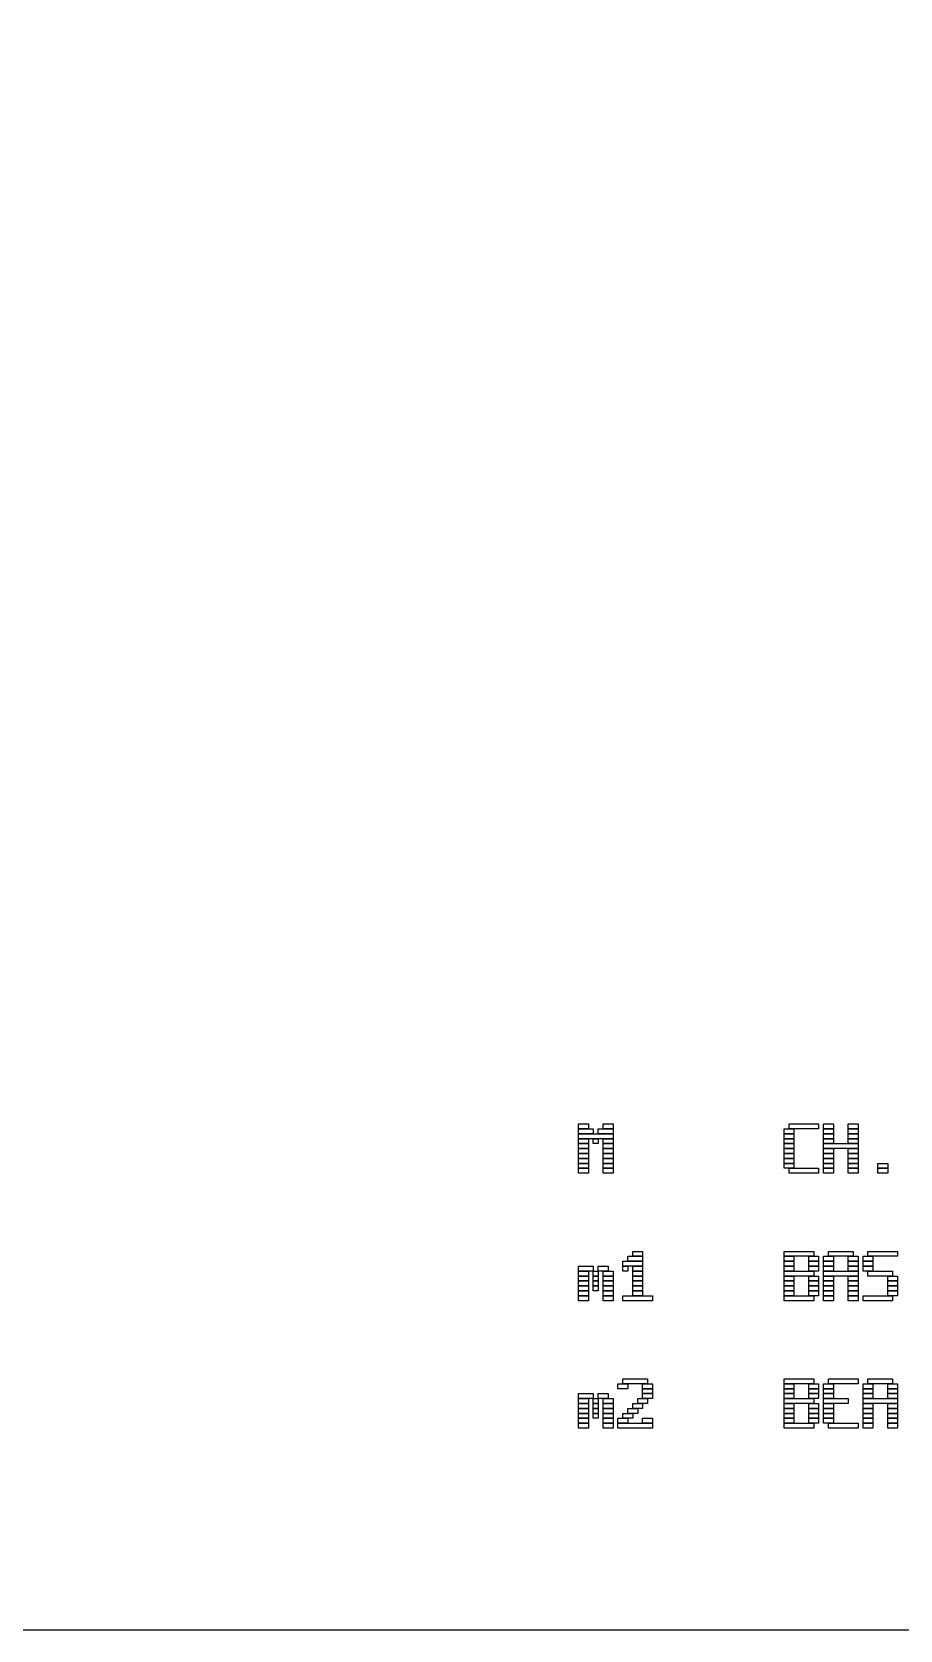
# Model space of a CAD drawing. Header units: millimetres. Extents: x 0 to 390, y 0 to 390.
# Drawn here: x 43.87 to 64.98, y 233.2 to 272.07 of the extents above; entities that cross this region are included whole.
import ezdxf

# ---------------------------------------------------------------- set-up
doc = ezdxf.new("R2010")
doc.units = ezdxf.units.MM
doc.layers.add('INCISIONE', color=7, linetype='CONTINUOUS')
doc.layers.add('TAGLIO', color=1, linetype='CONTINUOUS')

msp = doc.modelspace()

# ---------------------------------------------------------------- linework, layer by layer
at = {"layer": 'INCISIONE'}
for points in [[(57.16, 245.51), (57.4, 245.51), (57.4, 245.39), (57.16, 245.39)], [(57.16, 245.39), (57.52, 245.39), (57.52, 245.27), (57.16, 245.27)], [(57.16, 245.27), (58, 245.27), (58, 245.15), (57.16, 245.15)], [(57.64, 245.39), (58, 245.39), (58, 245.27), (57.64, 245.27)], [(57.76, 245.51), (58, 245.51), (58, 245.39), (57.76, 245.39)], [(62.16, 245.39), (62.4, 245.39), (62.4, 245.27), (62.16, 245.27)], [(62.16, 245.27), (62.4, 245.27), (62.4, 245.15), (62.16, 245.15)], [(62.28, 245.51), (63, 245.51), (63, 245.39), (62.28, 245.39)], [(63.12, 245.51), (63.36, 245.51), (63.36, 245.39), (63.12, 245.39)], [(63.12, 245.39), (63.36, 245.39), (63.36, 245.27), (63.12, 245.27)], [(63.12, 245.27), (63.36, 245.27), (63.36, 245.15), (63.12, 245.15)], [(63.72, 245.51), (63.96, 245.51), (63.96, 245.39), (63.72, 245.39)], [(63.72, 245.39), (63.96, 245.39), (63.96, 245.27), (63.72, 245.27)], [(63.72, 245.27), (63.96, 245.27), (63.96, 245.15), (63.72, 245.15)], [(57.16, 245.15), (57.4, 245.15), (57.4, 245.03), (57.16, 245.03)], [(57.16, 245.03), (57.4, 245.03), (57.4, 244.91), (57.16, 244.91)], [(57.16, 244.91), (57.4, 244.91), (57.4, 244.79), (57.16, 244.79)], [(57.52, 245.15), (57.64, 245.15), (57.64, 245.03), (57.52, 245.03)], [(57.76, 245.15), (58, 245.15), (58, 245.03), (57.76, 245.03)], [(57.76, 245.03), (58, 245.03), (58, 244.91), (57.76, 244.91)], [(57.76, 244.91), (58, 244.91), (58, 244.79), (57.76, 244.79)], [(62.16, 245.15), (62.4, 245.15), (62.4, 245.03), (62.16, 245.03)], [(62.16, 245.03), (62.4, 245.03), (62.4, 244.91), (62.16, 244.91)], [(62.16, 244.91), (62.4, 244.91), (62.4, 244.79), (62.16, 244.79)], [(63.12, 245.15), (63.36, 245.15), (63.36, 245.03), (63.12, 245.03)], [(63.12, 245.03), (63.96, 245.03), (63.96, 244.91), (63.12, 244.91)], [(63.12, 244.91), (63.36, 244.91), (63.36, 244.79), (63.12, 244.79)], [(63.72, 245.15), (63.96, 245.15), (63.96, 245.03), (63.72, 245.03)], [(63.72, 244.91), (63.96, 244.91), (63.96, 244.79), (63.72, 244.79)], [(57.16, 244.79), (57.4, 244.79), (57.4, 244.67), (57.16, 244.67)], [(57.16, 244.67), (57.4, 244.67), (57.4, 244.55), (57.16, 244.55)], [(57.16, 244.55), (57.4, 244.55), (57.4, 244.43), (57.16, 244.43)], [(57.76, 244.79), (58, 244.79), (58, 244.67), (57.76, 244.67)], [(57.76, 244.67), (58, 244.67), (58, 244.55), (57.76, 244.55)], [(57.76, 244.55), (58, 244.55), (58, 244.43), (57.76, 244.43)], [(62.16, 244.79), (62.4, 244.79), (62.4, 244.67), (62.16, 244.67)], [(62.16, 244.67), (62.4, 244.67), (62.4, 244.55), (62.16, 244.55)], [(62.16, 244.55), (62.4, 244.55), (62.4, 244.43), (62.16, 244.43)], [(63.12, 244.79), (63.36, 244.79), (63.36, 244.67), (63.12, 244.67)], [(63.12, 244.67), (63.36, 244.67), (63.36, 244.55), (63.12, 244.55)], [(63.12, 244.55), (63.36, 244.55), (63.36, 244.43), (63.12, 244.43)], [(63.72, 244.79), (63.96, 244.79), (63.96, 244.67), (63.72, 244.67)], [(63.72, 244.67), (63.96, 244.67), (63.96, 244.55), (63.72, 244.55)], [(63.72, 244.55), (63.96, 244.55), (63.96, 244.43), (63.72, 244.43)], [(64.44, 244.55), (64.68, 244.55), (64.68, 244.43), (64.44, 244.43)], [(57.16, 244.43), (57.4, 244.43), (57.4, 244.31), (57.16, 244.31)], [(57.76, 244.43), (58, 244.43), (58, 244.31), (57.76, 244.31)], [(62.28, 244.43), (63, 244.43), (63, 244.31), (62.28, 244.31)], [(63.12, 244.43), (63.36, 244.43), (63.36, 244.31), (63.12, 244.31)], [(63.72, 244.43), (63.96, 244.43), (63.96, 244.31), (63.72, 244.31)], [(64.44, 244.43), (64.68, 244.43), (64.68, 244.31), (64.44, 244.31)], [(58.24, 242.17), (58.72, 242.17), (58.72, 242.05), (58.24, 242.05)], [(58.36, 242.29), (58.72, 242.29), (58.72, 242.17), (58.36, 242.17)], [(58.48, 242.41), (58.72, 242.41), (58.72, 242.29), (58.48, 242.29)], [(62.16, 242.41), (62.88, 242.41), (62.88, 242.29), (62.16, 242.29)], [(62.16, 242.29), (62.4, 242.29), (62.4, 242.17), (62.16, 242.17)], [(62.16, 242.17), (62.4, 242.17), (62.4, 242.05), (62.16, 242.05)], [(62.76, 242.29), (63, 242.29), (63, 242.17), (62.76, 242.17)], [(62.76, 242.17), (63, 242.17), (63, 242.05), (62.76, 242.05)], [(63.12, 242.29), (63.36, 242.29), (63.36, 242.17), (63.12, 242.17)], [(63.12, 242.17), (63.36, 242.17), (63.36, 242.05), (63.12, 242.05)], [(63.24, 242.41), (63.84, 242.41), (63.84, 242.29), (63.24, 242.29)], [(63.72, 242.29), (63.96, 242.29), (63.96, 242.17), (63.72, 242.17)], [(63.72, 242.17), (63.96, 242.17), (63.96, 242.05), (63.72, 242.05)], [(64.08, 242.29), (64.32, 242.29), (64.32, 242.17), (64.08, 242.17)], [(64.08, 242.17), (64.32, 242.17), (64.32, 242.05), (64.08, 242.05)], [(64.2, 242.41), (64.92, 242.41), (64.92, 242.29), (64.2, 242.29)], [(57.16, 242.05), (57.52, 242.05), (57.52, 241.93), (57.16, 241.93)], [(57.16, 241.93), (57.4, 241.93), (57.4, 241.81), (57.16, 241.81)], [(57.16, 241.81), (57.4, 241.81), (57.4, 241.69), (57.16, 241.69)], [(57.52, 241.93), (57.64, 241.93), (57.64, 241.81), (57.52, 241.81)], [(57.52, 241.81), (57.64, 241.81), (57.64, 241.69), (57.52, 241.69)], [(57.64, 242.05), (57.88, 242.05), (57.88, 241.93), (57.64, 241.93)], [(57.76, 241.93), (58, 241.93), (58, 241.81), (57.76, 241.81)], [(57.76, 241.81), (58, 241.81), (58, 241.69), (57.76, 241.69)], [(58.24, 242.05), (58.36, 242.05), (58.36, 241.93), (58.24, 241.93)], [(58.48, 242.05), (58.72, 242.05), (58.72, 241.93), (58.48, 241.93)], [(58.48, 241.93), (58.72, 241.93), (58.72, 241.81), (58.48, 241.81)], [(58.48, 241.81), (58.72, 241.81), (58.72, 241.69), (58.48, 241.69)], [(62.16, 242.05), (62.4, 242.05), (62.4, 241.93), (62.16, 241.93)], [(62.16, 241.93), (62.88, 241.93), (62.88, 241.81), (62.16, 241.81)], [(62.16, 241.81), (62.4, 241.81), (62.4, 241.69), (62.16, 241.69)], [(62.76, 242.05), (63, 242.05), (63, 241.93), (62.76, 241.93)], [(62.76, 241.81), (63, 241.81), (63, 241.69), (62.76, 241.69)], [(63.12, 242.05), (63.36, 242.05), (63.36, 241.93), (63.12, 241.93)], [(63.12, 241.93), (63.96, 241.93), (63.96, 241.81), (63.12, 241.81)], [(63.12, 241.81), (63.36, 241.81), (63.36, 241.69), (63.12, 241.69)], [(63.72, 242.05), (63.96, 242.05), (63.96, 241.93), (63.72, 241.93)], [(63.72, 241.81), (63.96, 241.81), (63.96, 241.69), (63.72, 241.69)], [(64.08, 242.05), (64.32, 242.05), (64.32, 241.93), (64.08, 241.93)], [(64.2, 241.93), (64.8, 241.93), (64.8, 241.81), (64.2, 241.81)], [(64.68, 241.81), (64.92, 241.81), (64.92, 241.69), (64.68, 241.69)], [(57.16, 241.69), (57.4, 241.69), (57.4, 241.57), (57.16, 241.57)], [(57.16, 241.57), (57.4, 241.57), (57.4, 241.45), (57.16, 241.45)], [(57.16, 241.45), (57.4, 241.45), (57.4, 241.33), (57.16, 241.33)], [(57.52, 241.69), (57.64, 241.69), (57.64, 241.57), (57.52, 241.57)], [(57.52, 241.57), (57.64, 241.57), (57.64, 241.45), (57.52, 241.45)], [(57.76, 241.69), (58, 241.69), (58, 241.57), (57.76, 241.57)], [(57.76, 241.57), (58, 241.57), (58, 241.45), (57.76, 241.45)], [(57.76, 241.45), (58, 241.45), (58, 241.33), (57.76, 241.33)], [(58.48, 241.69), (58.72, 241.69), (58.72, 241.57), (58.48, 241.57)], [(58.48, 241.57), (58.72, 241.57), (58.72, 241.45), (58.48, 241.45)], [(58.48, 241.45), (58.72, 241.45), (58.72, 241.33), (58.48, 241.33)], [(62.16, 241.69), (62.4, 241.69), (62.4, 241.57), (62.16, 241.57)], [(62.16, 241.57), (62.4, 241.57), (62.4, 241.45), (62.16, 241.45)], [(62.16, 241.45), (62.4, 241.45), (62.4, 241.33), (62.16, 241.33)], [(62.76, 241.69), (63, 241.69), (63, 241.57), (62.76, 241.57)], [(62.76, 241.57), (63, 241.57), (63, 241.45), (62.76, 241.45)], [(62.76, 241.45), (63, 241.45), (63, 241.33), (62.76, 241.33)], [(63.12, 241.69), (63.36, 241.69), (63.36, 241.57), (63.12, 241.57)], [(63.12, 241.57), (63.36, 241.57), (63.36, 241.45), (63.12, 241.45)], [(63.12, 241.45), (63.36, 241.45), (63.36, 241.33), (63.12, 241.33)], [(63.72, 241.69), (63.96, 241.69), (63.96, 241.57), (63.72, 241.57)], [(63.72, 241.57), (63.96, 241.57), (63.96, 241.45), (63.72, 241.45)], [(63.72, 241.45), (63.96, 241.45), (63.96, 241.33), (63.72, 241.33)], [(64.68, 241.69), (64.92, 241.69), (64.92, 241.57), (64.68, 241.57)], [(64.68, 241.57), (64.92, 241.57), (64.92, 241.45), (64.68, 241.45)], [(64.68, 241.45), (64.92, 241.45), (64.92, 241.33), (64.68, 241.33)], [(57.16, 241.33), (57.4, 241.33), (57.4, 241.21), (57.16, 241.21)], [(57.76, 241.33), (58, 241.33), (58, 241.21), (57.76, 241.21)], [(58.24, 241.33), (58.96, 241.33), (58.96, 241.21), (58.24, 241.21)], [(62.16, 241.33), (62.88, 241.33), (62.88, 241.21), (62.16, 241.21)], [(63.12, 241.33), (63.36, 241.33), (63.36, 241.21), (63.12, 241.21)], [(63.72, 241.33), (63.96, 241.33), (63.96, 241.21), (63.72, 241.21)], [(64.08, 241.33), (64.8, 241.33), (64.8, 241.21), (64.08, 241.21)], [(58.12, 239.19), (58.36, 239.19), (58.36, 239.07), (58.12, 239.07)], [(58.24, 239.31), (58.84, 239.31), (58.84, 239.19), (58.24, 239.19)], [(58.72, 239.19), (58.96, 239.19), (58.96, 239.07), (58.72, 239.07)], [(58.72, 239.07), (58.96, 239.07), (58.96, 238.95), (58.72, 238.95)], [(62.16, 239.31), (62.88, 239.31), (62.88, 239.19), (62.16, 239.19)], [(62.16, 239.19), (62.4, 239.19), (62.4, 239.07), (62.16, 239.07)], [(62.16, 239.07), (62.4, 239.07), (62.4, 238.95), (62.16, 238.95)], [(62.76, 239.19), (63, 239.19), (63, 239.07), (62.76, 239.07)], [(62.76, 239.07), (63, 239.07), (63, 238.95), (62.76, 238.95)], [(63.12, 239.19), (63.36, 239.19), (63.36, 239.07), (63.12, 239.07)], [(63.12, 239.07), (63.36, 239.07), (63.36, 238.95), (63.12, 238.95)], [(63.24, 239.31), (63.96, 239.31), (63.96, 239.19), (63.24, 239.19)], [(64.08, 239.19), (64.32, 239.19), (64.32, 239.07), (64.08, 239.07)], [(64.08, 239.07), (64.32, 239.07), (64.32, 238.95), (64.08, 238.95)], [(64.2, 239.31), (64.8, 239.31), (64.8, 239.19), (64.2, 239.19)], [(64.68, 239.19), (64.92, 239.19), (64.92, 239.07), (64.68, 239.07)], [(64.68, 239.07), (64.92, 239.07), (64.92, 238.95), (64.68, 238.95)], [(57.16, 238.95), (57.52, 238.95), (57.52, 238.83), (57.16, 238.83)], [(57.16, 238.83), (57.4, 238.83), (57.4, 238.71), (57.16, 238.71)], [(57.16, 238.71), (57.4, 238.71), (57.4, 238.59), (57.16, 238.59)], [(57.52, 238.83), (57.64, 238.83), (57.64, 238.71), (57.52, 238.71)], [(57.52, 238.71), (57.64, 238.71), (57.64, 238.59), (57.52, 238.59)], [(57.64, 238.95), (57.88, 238.95), (57.88, 238.83), (57.64, 238.83)], [(57.76, 238.83), (58, 238.83), (58, 238.71), (57.76, 238.71)], [(57.76, 238.71), (58, 238.71), (58, 238.59), (57.76, 238.59)], [(58.48, 238.71), (58.72, 238.71), (58.72, 238.59), (58.48, 238.59)], [(58.6, 238.83), (58.84, 238.83), (58.84, 238.71), (58.6, 238.71)], [(58.72, 238.95), (58.96, 238.95), (58.96, 238.83), (58.72, 238.83)], [(62.16, 238.95), (62.4, 238.95), (62.4, 238.83), (62.16, 238.83)], [(62.16, 238.83), (62.88, 238.83), (62.88, 238.71), (62.16, 238.71)], [(62.16, 238.71), (62.4, 238.71), (62.4, 238.59), (62.16, 238.59)], [(62.76, 238.95), (63, 238.95), (63, 238.83), (62.76, 238.83)], [(62.76, 238.71), (63, 238.71), (63, 238.59), (62.76, 238.59)], [(63.12, 238.95), (63.36, 238.95), (63.36, 238.83), (63.12, 238.83)], [(63.12, 238.83), (63.72, 238.83), (63.72, 238.71), (63.12, 238.71)], [(63.12, 238.71), (63.36, 238.71), (63.36, 238.59), (63.12, 238.59)], [(64.08, 238.95), (64.32, 238.95), (64.32, 238.83), (64.08, 238.83)], [(64.08, 238.83), (64.92, 238.83), (64.92, 238.71), (64.08, 238.71)], [(64.08, 238.71), (64.32, 238.71), (64.32, 238.59), (64.08, 238.59)], [(64.68, 238.95), (64.92, 238.95), (64.92, 238.83), (64.68, 238.83)], [(64.68, 238.71), (64.92, 238.71), (64.92, 238.59), (64.68, 238.59)], [(57.16, 238.59), (57.4, 238.59), (57.4, 238.47), (57.16, 238.47)], [(57.16, 238.47), (57.4, 238.47), (57.4, 238.35), (57.16, 238.35)], [(57.16, 238.35), (57.4, 238.35), (57.4, 238.23), (57.16, 238.23)], [(57.52, 238.59), (57.64, 238.59), (57.64, 238.47), (57.52, 238.47)], [(57.52, 238.47), (57.64, 238.47), (57.64, 238.35), (57.52, 238.35)], [(57.76, 238.59), (58, 238.59), (58, 238.47), (57.76, 238.47)], [(57.76, 238.47), (58, 238.47), (58, 238.35), (57.76, 238.35)], [(57.76, 238.35), (58, 238.35), (58, 238.23), (57.76, 238.23)], [(58.12, 238.35), (58.36, 238.35), (58.36, 238.23), (58.12, 238.23)], [(58.24, 238.47), (58.48, 238.47), (58.48, 238.35), (58.24, 238.35)], [(58.36, 238.59), (58.6, 238.59), (58.6, 238.47), (58.36, 238.47)], [(58.72, 238.35), (58.96, 238.35), (58.96, 238.23), (58.72, 238.23)], [(62.16, 238.59), (62.4, 238.59), (62.4, 238.47), (62.16, 238.47)], [(62.16, 238.47), (62.4, 238.47), (62.4, 238.35), (62.16, 238.35)], [(62.16, 238.35), (62.4, 238.35), (62.4, 238.23), (62.16, 238.23)], [(62.76, 238.59), (63, 238.59), (63, 238.47), (62.76, 238.47)], [(62.76, 238.47), (63, 238.47), (63, 238.35), (62.76, 238.35)], [(62.76, 238.35), (63, 238.35), (63, 238.23), (62.76, 238.23)], [(63.12, 238.59), (63.36, 238.59), (63.36, 238.47), (63.12, 238.47)], [(63.12, 238.47), (63.36, 238.47), (63.36, 238.35), (63.12, 238.35)], [(63.12, 238.35), (63.36, 238.35), (63.36, 238.23), (63.12, 238.23)], [(64.08, 238.59), (64.32, 238.59), (64.32, 238.47), (64.08, 238.47)], [(64.08, 238.47), (64.32, 238.47), (64.32, 238.35), (64.08, 238.35)], [(64.08, 238.35), (64.32, 238.35), (64.32, 238.23), (64.08, 238.23)], [(64.68, 238.59), (64.92, 238.59), (64.92, 238.47), (64.68, 238.47)], [(64.68, 238.47), (64.92, 238.47), (64.92, 238.35), (64.68, 238.35)], [(64.68, 238.35), (64.92, 238.35), (64.92, 238.23), (64.68, 238.23)], [(57.16, 238.23), (57.4, 238.23), (57.4, 238.11), (57.16, 238.11)], [(57.76, 238.23), (58, 238.23), (58, 238.11), (57.76, 238.11)], [(58.12, 238.23), (58.96, 238.23), (58.96, 238.11), (58.12, 238.11)], [(62.16, 238.23), (62.88, 238.23), (62.88, 238.11), (62.16, 238.11)], [(63.24, 238.23), (63.96, 238.23), (63.96, 238.11), (63.24, 238.11)], [(64.08, 238.23), (64.32, 238.23), (64.32, 238.11), (64.08, 238.11)], [(64.68, 238.23), (64.92, 238.23), (64.92, 238.11), (64.68, 238.11)]]:
    msp.add_lwpolyline(points, close=True, dxfattribs=at)
at = {"layer": 'TAGLIO'}
msp.add_lwpolyline([(5, 385), (204.6, 385), (204.6, 233.2), (172.3, 233.2), (172.3, 241.2), (148.3, 241.2), (148.3, 233.2), (5, 233.2)], close=True, dxfattribs=at)

doc.saveas('drawing.dxf')
